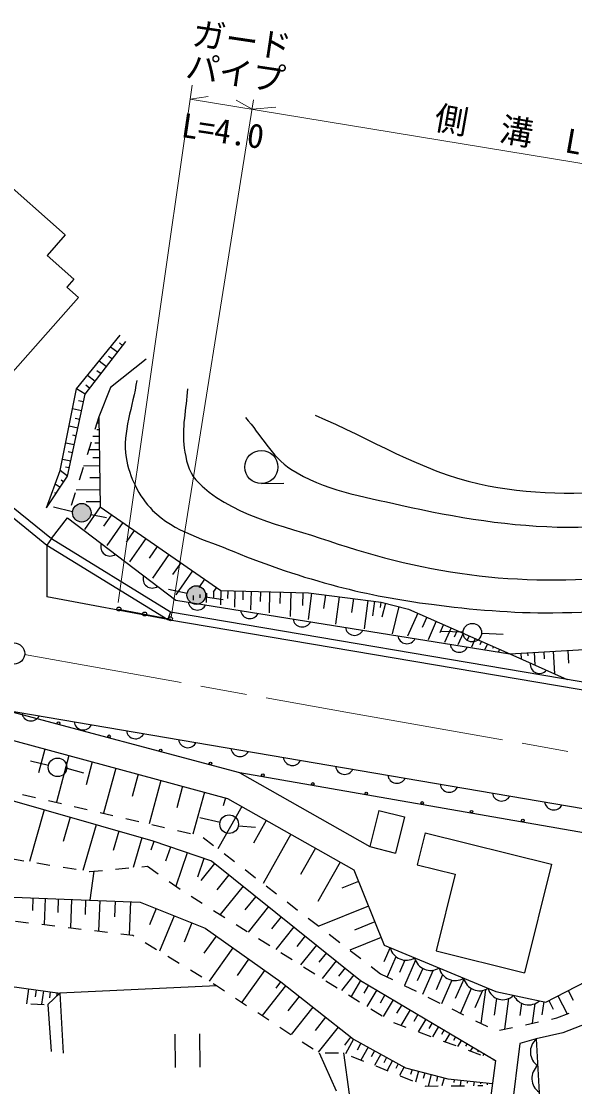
# Model space of a CAD drawing. Units: millimetres, scale not verified. Extents: x 40000 to 680000, y 20000 to 380000.
# Drawn here: x 267802 to 309535, y 259187 to 339580 of the extents above; entities that cross this region are included whole.
import ezdxf
from ezdxf.enums import TextEntityAlignment as Align

# ---------------------------------------------------------------- set-up
doc = ezdxf.new("R2010")
doc.units = ezdxf.units.MM
doc.header["$LTSCALE"] = 1000
doc.linetypes.add('CHAIN', pattern=[18.5, 12, -1.5, 3.5, -1.5])
for name, color, linetype, lineweight in [('M-BGD', 7, 'Continuous', 25), ('M-BMK', 2, 'CHAIN', 13), ('M-BMK-SRVR', 3, 'Continuous', 25), ('M-STR-HTXT', 7, 'Continuous', 13)]:
    doc.layers.add(name, color=color, linetype=linetype, lineweight=lineweight)
doc.styles.add('ＭＳ ゴシック', font='')
doc.styles.get('ＭＳ ゴシック').set_extended_font_data('MS Gothic')

msp = doc.modelspace()

# ---------------------------------------------------------------- hatches: boundary and pattern name
at = {"layer": 'M-BGD'}
for points in [[(271760, 302857, -1), (272960, 302137, -1)], [(281307, 296911, -1), (280680, 295658, -0.41421), (280367, 296598, -0.41421)]]:
    msp.add_hatch(color=256, dxfattribs=at).paths.add_polyline_path(points)

# ---------------------------------------------------------------- linework, layer by layer
for p, q in [((265579, 328371), (271118, 323467)), ((271118, 323467), (269741, 321912)), ((269741, 321912), (271770, 320116)), ((271770, 320116), (271240, 319518)), ((271240, 319518), (272120, 318738)), ((272120, 318738), (264818, 310492)), ((271953, 311855), (275248, 315903)), ((272608, 311438), (275684, 315407)), ((275198, 315318), (275448, 315102)), ((274536, 315028), (275070, 314614)), ((273671, 313966), (274231, 313532)), ((274384, 314316), (274681, 314112)), ((277228, 314097), (274528, 311954)), ((272783, 312875), (273369, 312420)), ((273491, 313224), (273816, 312996)), ((272658, 312142), (272967, 311900)), ((274528, 311954), (273655, 309731)), ((270742, 305682), (271953, 311855)), ((271278, 305265), (272608, 311438)), ((272608, 311438), (271953, 311855)), ((271658, 310351), (272342, 310203)), ((272122, 310971), (272491, 310895)), ((271854, 309642), (272205, 309566)), ((273655, 309731), (273357, 308777)), ((273655, 309731), (273749, 302933)), ((271404, 309055), (272064, 308913)), ((273662, 309246), (273503, 309244)), ((273669, 308746), (273507, 308744)), ((271655, 308371), (271933, 308305)), ((273676, 308246), (273189, 308239)), ((271153, 307773), (271789, 307636)), ((271338, 307111), (271659, 307032)), ((273058, 307822), (272760, 306868)), ((273690, 307246), (272875, 307235)), ((273683, 307746), (273357, 307741)), ((270912, 306545), (271526, 306413)), ((273698, 306640), (273191, 306633)), ((269691, 302864), (270742, 305682)), ((271278, 305265), (270742, 305682)), ((271129, 305970), (271419, 305920)), ((272462, 305913), (272164, 304959)), ((273706, 306034), (272495, 306017)), ((263563, 305056), (269725, 300055)), ((264033, 305448), (270073, 300545)), ((269691, 302864), (271278, 305265)), ((270802, 304968), (270998, 304841)), ((273719, 305133), (272965, 305122)), ((285922, 304695), (287588, 304716)), ((270316, 304035), (270427, 303978)), ((270365, 304671), (270727, 304432)), ((271865, 304004), (271567, 303050)), ((273731, 304232), (271929, 304207)), ((273744, 303330), (272695, 303316)), ((271665, 302566), (270217, 302923)), ((273749, 302933), (272567, 301230)), ((273075, 302368), (274226, 302149)), ((273749, 302933), (282839, 296622)), ((274601, 302342), (274005, 301485)), ((270073, 300545), (271273, 302110)), ((271273, 302110), (279465, 295907)), ((275452, 301751), (274253, 300024)), ((276316, 301151), (275712, 300281)), ((270073, 300545), (269725, 300055)), ((269725, 300055), (278839, 294443)), ((269725, 300055), (269730, 296153)), ((270073, 300545), (279054, 295015)), ((277180, 300552), (275963, 298800)), ((278056, 299943), (277443, 299061)), ((278932, 299335), (277698, 297558)), ((279820, 298718), (279199, 297824)), ((280708, 298101), (279457, 296299)), ((281610, 297476), (281181, 296859)), ((280319, 296414), (278910, 296711)), ((282511, 296850), (282282, 296521)), ((278839, 294443), (269730, 296153)), ((279465, 295907), (304632, 291859)), ((280762, 296244), (280754, 295902)), ((281264, 296336), (281258, 296077)), ((281688, 296156), (283018, 295957)), ((281766, 296427), (281750, 295734)), ((282303, 296524), (282292, 296084)), ((282839, 296622), (282814, 295554)), ((283373, 296609), (283359, 296037)), ((283907, 296596), (283878, 295375)), ((284518, 296582), (284502, 295927)), ((285129, 296567), (285095, 295169)), ((285828, 296550), (285810, 295801)), ((286527, 296534), (286489, 294934)), ((287327, 296514), (287306, 295657)), ((288127, 296495), (288083, 294664)), ((289042, 296473), (289019, 295492)), ((289698, 296433), (289437, 294436)), ((290736, 296298), (290603, 295280)), ((291774, 296162), (291503, 294087)), ((292852, 296022), (292714, 294964)), ((293930, 295881), (293649, 293724)), ((275139, 295233), (279068, 294478)), ((294426, 295816), (294284, 294729)), ((294922, 295752), (294868, 295336)), ((295256, 295671), (294990, 294607)), ((296280, 295415), (295768, 293366)), ((279054, 295015), (278839, 294443)), ((278839, 294443), (326607, 286344)), ((279054, 295015), (326707, 286936)), ((297694, 294930), (296916, 293173)), ((298394, 294620), (298044, 293830)), ((299094, 294310), (298474, 292909)), ((299652, 294063), (299374, 293434)), ((301158, 293496), (299491, 293536)), ((300211, 293816), (299716, 292700)), ((300668, 293613), (300446, 293113)), ((301125, 293411), (300734, 292528)), ((301582, 293209), (301412, 292825)), ((302039, 293006), (301751, 292356)), ((302497, 292804), (302378, 292537)), ((302548, 293417), (304135, 293337)), ((302954, 292601), (302769, 292184)), ((303411, 292399), (303344, 292248)), ((303868, 292197), (303785, 292010)), ((304325, 291994), (304309, 291957)), ((304632, 291859), (308958, 289914)), ((304986, 291879), (304990, 291816)), ((305486, 291907), (305511, 291463)), ((305985, 291936), (305999, 291687)), ((306484, 291964), (306539, 291001)), ((307200, 292005), (307231, 291462)), ((307916, 292046), (308013, 290338)), ((309019, 292109), (309074, 291149)), ((266351, 287651), (316108, 279176)), ((284273, 282868), (266351, 287651)), ((265126, 285865), (283345, 280943)), ((269573, 284663), (269089, 282871)), ((271396, 284171), (270444, 280649)), ((269859, 283433), (268490, 283751)), ((271229, 283215), (272479, 282878)), ((273157, 283695), (272689, 281964)), ((274918, 283219), (273999, 279817)), ((276619, 282760), (276167, 281087)), ((278320, 282300), (277432, 279013)), ((315473, 277430), (284273, 282868)), ((284273, 282868), (294078, 277299)), ((279964, 281856), (279527, 280241)), ((281607, 281412), (280749, 278237)), ((267899, 281244), (268873, 281017)), ((269847, 280789), (270820, 280561)), ((283195, 280983), (283034, 280388)), ((283345, 280943), (292872, 275544)), ((269528, 280076), (268406, 276169)), ((271794, 280333), (272768, 280105)), ((273742, 279877), (274715, 279649)), ((284424, 280331), (282620, 277147)), ((294757, 280031), (294078, 277299)), ((294757, 280031), (296695, 279550)), ((271482, 279515), (270954, 277677)), ((275689, 279421), (276663, 279194)), ((277636, 278966), (278610, 278738)), ((282800, 279127), (281271, 279484)), ((286277, 279281), (285301, 277559)), ((296695, 279550), (296016, 276818)), ((273435, 278955), (272445, 275507)), ((275159, 278460), (274741, 277005)), ((279584, 278510), (280557, 278282)), ((284189, 278869), (285459, 278769)), ((288131, 278231), (286030, 274525)), ((298265, 278331), (297667, 275922)), ((298265, 278331), (307777, 275968)), ((276883, 277965), (276239, 275725)), ((277790, 277700), (277565, 277038)), ((277709, 277727), (282155, 276219)), ((281507, 278003), (282300, 277393)), ((279051, 277272), (278686, 276194)), ((280313, 276844), (279457, 274321)), ((283092, 276784), (283885, 276174)), ((289984, 277181), (288860, 275197)), ((294078, 277299), (296016, 276818)), ((266999, 276400), (267986, 276238)), ((268973, 276076), (269960, 275915)), ((270946, 275753), (271933, 275591)), ((276903, 275785), (277312, 275822)), ((277312, 275822), (278131, 275249)), ((281575, 276416), (281089, 274985)), ((282383, 276036), (281344, 274741)), ((282155, 276219), (293388, 267208)), ((291837, 276131), (290158, 273167)), ((297667, 275922), (300523, 275212)), ((307777, 275968), (305743, 267780)), ((272920, 275429), (272946, 275425)), ((272946, 275425), (273916, 275513)), ((273264, 275454), (272976, 273270)), ((274912, 275604), (275907, 275694)), ((283454, 275177), (282545, 274043)), ((284678, 275565), (285470, 274955)), ((292872, 275544), (295164, 269858)), ((300523, 275212), (299087, 269433)), ((278950, 274675), (279770, 274102)), ((284526, 274317), (282807, 272174)), ((286263, 274345), (287056, 273736)), ((293225, 274670), (291973, 274165)), ((268682, 273436), (268645, 272481)), ((269599, 273400), (269523, 271418)), ((270590, 273362), (270550, 272331)), ((280606, 273554), (281453, 273023)), ((285485, 273547), (284671, 272532)), ((271581, 273324), (271499, 271183)), ((272651, 273282), (272608, 272169)), ((273721, 273241), (273632, 270930)), ((274877, 273196), (274830, 271995)), ((276032, 273152), (275936, 270656)), ((277983, 272632), (277481, 271398)), ((286445, 272778), (284906, 270859)), ((287849, 273126), (288641, 272517)), ((293979, 272799), (290237, 271290)), ((279324, 272087), (278233, 269406)), ((282300, 272492), (283148, 271961)), ((287405, 272008), (286680, 271104)), ((289434, 271907), (290227, 271298)), ((267360, 271675), (268353, 271557)), ((269346, 271439), (270339, 271321)), ((271332, 271203), (272325, 271085)), ((273318, 270967), (274311, 270849)), ((280664, 271542), (280076, 270095)), ((283995, 271429), (284842, 270898)), ((288364, 271238), (287004, 269543)), ((294454, 271621), (292929, 271006)), ((275304, 270731), (276220, 270622)), ((276220, 270622), (276287, 270582)), ((282486, 270552), (281565, 269251)), ((285690, 270367), (286537, 269836)), ((289212, 270558), (288571, 269760)), ((291020, 270688), (291812, 270078)), ((294929, 270443), (292573, 269494)), ((277143, 270065), (277999, 269548)), ((283742, 269662), (281963, 267152)), ((290060, 269878), (288858, 268381)), ((292605, 269469), (293398, 268859)), ((295612, 269697), (295133, 268600)), ((299087, 269433), (305743, 267780)), ((278854, 269030), (279710, 268513)), ((284944, 268811), (284077, 267587)), ((287384, 269305), (288231, 268774)), ((290808, 269278), (290243, 268572)), ((291557, 268677), (290496, 267354)), ((296058, 268995), (295389, 267466)), ((296733, 268732), (296322, 267791)), ((297523, 268732), (296688, 266822)), ((257772, 268042), (270713, 266256)), ((280566, 267996), (281422, 267479)), ((286147, 267959), (284443, 265554)), ((289079, 268242), (289926, 267711)), ((292219, 268146), (291719, 267523)), ((294190, 268250), (294887, 267715)), ((294887, 267715), (295783, 267271)), ((298082, 268113), (297667, 267164)), ((298852, 267974), (298052, 266146)), ((282278, 266962), (282527, 266811)), ((287349, 267107), (287004, 266620)), ((290773, 267180), (291620, 266649)), ((292880, 267616), (291943, 266447)), ((293388, 267208), (292667, 265993)), ((293388, 267208), (303565, 261175)), ((299574, 267634), (299080, 266505)), ((300265, 267222), (299484, 265437)), ((301195, 267355), (300528, 265831)), ((268343, 266583), (268187, 265451)), ((268909, 266505), (268835, 265966)), ((269475, 266427), (269333, 265402)), ((269800, 265382), (270713, 266256)), ((269987, 266356), (269924, 265898)), ((270499, 266285), (270462, 266016)), ((270713, 266266), (282527, 266811)), ((270718, 266256), (270951, 261711)), ((282527, 266811), (283120, 266422)), ((287729, 266809), (285955, 264563)), ((292468, 266118), (293315, 265587)), ((293996, 266848), (293631, 266233)), ((294604, 266488), (293865, 265242)), ((295227, 266118), (294853, 265488)), ((296679, 266827), (297575, 266383)), ((301736, 266602), (300916, 264727)), ((302581, 266446), (302009, 265140)), ((302808, 266507), (302458, 263963)), ((316902, 266494), (308646, 263239)), ((309040, 266435), (309416, 265708)), ((268525, 265437), (269524, 265394)), ((269800, 265382), (270058, 261850)), ((283956, 265874), (284792, 265325)), ((288761, 265994), (287910, 264916)), ((295850, 265749), (295093, 264472)), ((296488, 265370), (296105, 264724)), ((298471, 265939), (299367, 265495)), ((303638, 265851), (303464, 264591)), ((304555, 265832), (304237, 263522)), ((305526, 265483), (305400, 264567)), ((306540, 265455), (306337, 263979)), ((307206, 265605), (307070, 264613)), ((307586, 265683), (307917, 265043)), ((308267, 266035), (308970, 264674)), ((285628, 264777), (286464, 264228)), ((289793, 265179), (288163, 263114)), ((294162, 265055), (295010, 264524)), ((297127, 264992), (296428, 263814)), ((297715, 264643), (297398, 264108)), ((300263, 265051), (301159, 264607)), ((308184, 264380), (309121, 264730)), ((290742, 264430), (289960, 263439)), ((295870, 264021), (296808, 263674)), ((298304, 264294), (297734, 263331)), ((298785, 264008), (298526, 263571)), ((299267, 263723), (298800, 262937)), ((302055, 264163), (302951, 263719)), ((305822, 263867), (306799, 264079)), ((307776, 264292), (308184, 264380)), ((279380, 263146), (279412, 260646)), ((281287, 260670), (281255, 263170)), ((287301, 263680), (288137, 263131)), ((291690, 263680), (290192, 261783)), ((292639, 262931), (292165, 262331)), ((297746, 263327), (298684, 262980)), ((299697, 263468), (299487, 263114)), ((300127, 263213), (299754, 262584)), ((300557, 262958), (300394, 262683)), ((303868, 263442), (304845, 263654)), ((308646, 263239), (306641, 262792)), ((288973, 262583), (289809, 262034)), ((292852, 262763), (292255, 261667)), ((293400, 262464), (293119, 261948)), ((293948, 262165), (293419, 261197)), ((299622, 262633), (300560, 262286)), ((300987, 262703), (300707, 262232)), ((301417, 262448), (301301, 262252)), ((301847, 262193), (301661, 261879)), ((305391, 262445), (304120, 252045)), ((306641, 262792), (305391, 262445)), ((306641, 262792), (306959, 256759)), ((290272, 261731), (291542, 258873)), ((290718, 261731), (291718, 261731)), ((292098, 261731), (292535, 258634)), ((292673, 261498), (293600, 261124)), ((294432, 261901), (294183, 261445)), ((294916, 261637), (294449, 260781)), ((295355, 261398), (295135, 260995)), ((301498, 261939), (302436, 261592)), ((302277, 261938), (302207, 261821)), ((302707, 261683), (302614, 261526)), ((303137, 261428), (303114, 261389)), ((294528, 260749), (295455, 260375)), ((295794, 261158), (295382, 260404)), ((296233, 260919), (296041, 260567)), ((296672, 260679), (296316, 260027)), ((297266, 260492), (297165, 260109)), ((303565, 261175), (302374, 252125)), ((303374, 261246), (303565, 261175)), ((296382, 260001), (297309, 259626)), ((297749, 260365), (297532, 259536)), ((298233, 260238), (298116, 259793)), ((298716, 260111), (298486, 259232)), ((299200, 259984), (299102, 259610)), ((299684, 259857), (299522, 259241)), ((300455, 259733), (300429, 259491)), ((300952, 259680), (300907, 259254)), ((298237, 259252), (298290, 259230)), ((298290, 259230), (299232, 259239)), ((300232, 259248), (301232, 259257)), ((301449, 259628), (301430, 259443)), ((301946, 259575), (301913, 259263)), ((302232, 259266), (302617, 259270)), ((302444, 259522), (302430, 259395)), ((302941, 259470), (302927, 259338))]:
    msp.add_line(p, q, dxfattribs=at)
for points in [[(304632, 291859), (313682, 292375), (324876, 294320), (328567, 297297), (330036, 299083)], [(282839, 296622), (289468, 296463), (294946, 295749), (297010, 295233), (304632, 291859)], [(248335, 290906), (259330, 286063), (265681, 281181), (277709, 277727)], [(255182, 275584), (258278, 273837), (276776, 273123), (281658, 271138), (287374, 267089), (292852, 262763), (296782, 260619), (299958, 259786), (303332, 259428)], [(307370, 265571), (311975, 267953), (321071, 270384)], [(295164, 269858), (303580, 266365), (307370, 265571)]]:
    msp.add_lwpolyline(points, dxfattribs=at)
for centre, radius in [((285906, 305945), 1250), ((272360, 302497), 700), ((280994, 296285), 700), ((275158, 295233), 150), ((277103, 294856), 150), ((279049, 294498), 150), ((301813, 293446), 700), ((270613, 286623), 100), ((274417, 285627), 100), ((278311, 284561), 100), ((270534, 283285), 700), ((282066, 283585), 100), ((286010, 282699), 100), ((289785, 282031), 100), ((293819, 281324), 100), ((298032, 280597), 100), ((301757, 279940), 100), ((283474, 278998), 700), ((305631, 279272), 100)]:
    msp.add_circle(centre, radius, dxfattribs=at)
for centre, radius, start, end in [((274486, 299921), 694, 159.13023, 306.60982), ((277675, 297507), 694, 159.13023, 306.60982), ((281083, 295844), 694, 187.12059, 334.60018), ((285032, 295209), 694, 187.12059, 334.60018), ((288982, 294573), 694, 187.12059, 334.60018), ((292931, 293938), 694, 187.12059, 334.60018), ((296880, 293303), 694, 187.12059, 334.60018), ((300829, 292667), 694, 187.12059, 334.60018), ((306875, 291063), 694, 172.05432, 319.53391), ((268529, 287477), 694, 186.59417, 334.07376), ((272472, 286806), 694, 186.59417, 334.07376), ((276415, 286134), 694, 186.59417, 334.07376), ((280358, 285463), 694, 186.59417, 334.07376), ((284301, 284791), 694, 186.59417, 334.07376), ((288245, 284119), 694, 186.59417, 334.07376), ((292188, 283448), 694, 186.59417, 334.07376), ((296131, 282776), 694, 186.59417, 334.07376), ((300074, 282104), 694, 186.59417, 334.07376), ((304017, 281433), 694, 186.59417, 334.07376), ((307961, 280761), 694, 186.59417, 334.07376), ((296830, 269979), 1250, 194.32684, 300.58704), ((298677, 269212), 1250, 194.32684, 300.58704), ((300525, 268445), 1250, 194.32684, 300.58704), ((302372, 267678), 1250, 194.32684, 300.58704), ((304119, 266895), 1149, 194.75496, 314.96456), ((306064, 266611), 1250, 205.04173, 311.30193), ((307444, 261812), 1250, 129.88269, 236.14289), ((307549, 259815), 1250, 129.88269, 236.14289)]:
    msp.add_arc(centre, radius, start, end, dxfattribs=at)
for points, knots in [([(276504, 312478), (276238, 310539), (275388, 308592), (275707, 306662), (275949, 305197), (276652, 303730), (277699, 302678), (279316, 301053), (281720, 300456), (283834, 299570), (286367, 298509), (288986, 297639), (291642, 296941), (293970, 296330), (296347, 295896), (298734, 295587), (301770, 295192), (304835, 294916), (307897, 294949), (311684, 294990), (315475, 295362), (319211, 295985), (321422, 296354), (323760, 296535), (325745, 297578), (327509, 298506), (328719, 300234), (330207, 301562)], [0, 0, 0, 0, 1, 1, 1, 2, 2, 2, 3, 3, 3, 4, 4, 4, 5, 5, 5, 6, 6, 6, 7, 7, 7, 8, 8, 8, 9, 9, 9, 9]), ([(280328, 311841), (280249, 310353), (279868, 308852), (280089, 307379), (280215, 306540), (280390, 305612), (280966, 304988), (283464, 302281), (287520, 301560), (291005, 300367), (294668, 299113), (298473, 298179), (302319, 297738), (306172, 297296), (310093, 297359), (313952, 297738), (317348, 298071), (320864, 298366), (323992, 299730), (325735, 300490), (327073, 301961), (328613, 303076)], [0, 0, 0, 0, 1, 1, 1, 2, 2, 2, 3, 3, 3, 4, 4, 4, 5, 5, 5, 6, 6, 6, 7, 7, 7, 7]), ([(284711, 309689), (285853, 308388), (286691, 306739), (288137, 305785), (290562, 304185), (293590, 303722), (296423, 303076), (300551, 302136), (304779, 301440), (309012, 301403), (311098, 301385), (313156, 301873), (315227, 302120), (317379, 302377), (319610, 302277), (321681, 302917), (323395, 303447), (324868, 304564), (326462, 305387)], [0, 0, 0, 0, 1, 1, 1, 2, 2, 2, 3, 3, 3, 4, 4, 4, 5, 5, 5, 6, 6, 6, 6]), ([(289969, 309849), (294086, 308122), (297962, 305641), (302319, 304670), (306055, 303837), (309979, 303871), (313793, 304192), (315957, 304374), (318098, 304886), (320167, 305546), (321187, 305872), (322133, 306396), (323115, 306821)], [0, 0, 0, 0, 1, 1, 1, 2, 2, 2, 3, 3, 3, 4, 4, 4, 4])]:
    msp.add_open_spline(points, degree=3, knots=knots, dxfattribs=at)
at = {"layer": 'M-BMK'}
for p, q in [((268054, 291803), (292280, 287442)), ((292280, 287442), (322087, 282187))]:
    msp.add_line(p, q, dxfattribs=at)
at = {"layer": 'M-BMK-SRVR'}
msp.add_circle((267257, 291874), 800, dxfattribs=at)
at = {"layer": 'M-STR-HTXT'}
for p, q in [((275114, 295731), (280692, 334773)), ((279098, 294615), (285313, 333658)), ((280541, 333715), (281887, 333897)), ((280541, 333715), (333523, 324981)), ((285200, 332947), (283998, 333618)), ((285200, 332947), (286986, 333100))]:
    msp.add_line(p, q, dxfattribs=at)

# ---------------------------------------------------------------- texts
at = {"layer": 'M-STR-HTXT', "style": 'ＭＳ ゴシック'}
for s, rotation, p in [('ガード', 351.544, (284224, 336713)), ('パイプ', 351.544, (283746, 334243)), ('側\u3000溝\u3000L=48.0', 349.965, (307367, 329396)), ('L=4.0', 351.544, (282789, 329860))]:
    msp.add_text(s, height=1833, rotation=rotation, dxfattribs=at).set_placement(p, align=Align.BOTTOM_CENTER)

doc.saveas('drawing.dxf')
